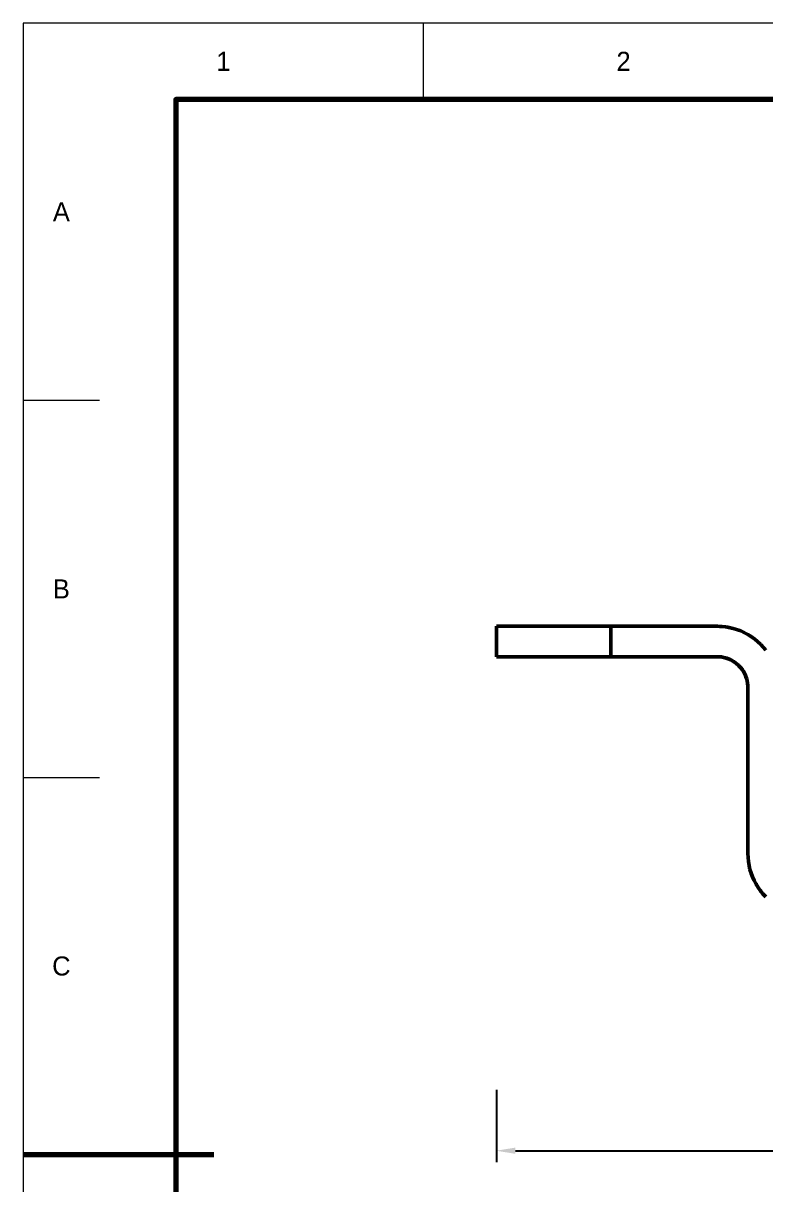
# Model space of a CAD drawing. Header units: millimetres. Extents: x 0 to 420, y 0 to 297.
# Drawn here: x 0 to 97.4, y 144.5 to 297 of the extents above; entities that cross this region are included whole.
import ezdxf
from ezdxf.enums import TextEntityAlignment as Align

# ---------------------------------------------------------------- set-up
doc = ezdxf.new("R2010")
doc.units = ezdxf.units.MM
doc.linetypes.add('DASHED', pattern=[1.524, 1.27, -0.254])
for name, color, linetype, lineweight in [('COTAS', 7, 'CONTINUOUS', 25), ('FINA', 7, 'CONTINUOUS', 18), ('NORMA', 7, 'CONTINUOUS', 70), ('OCULTA', 8, 'DASHED', 25), ('TEXTO', 7, 'CONTINUOUS', 25), ('VISIBLE', 7, 'CONTINUOUS', 50)]:
    doc.layers.add(name, color=color, linetype=linetype, lineweight=lineweight)
doc.dimstyles.new('F3D_1000', dxfattribs={"dimtxt": 3.5, "dimasz": 2.5, "dimexe": 1.5, "dimexo": 1, "dimgap": 0.9, "dimtad": 1, "dimdec": 1, "dimdsep": 46, "dimcen": 2.5, "dimazin": 3, "dimtfac": 1, "dimtmove": 0, "dimatfit": 3})

msp = doc.modelspace()

# ---------------------------------------------------------------- linework, layer by layer
at = {"layer": 'FINA'}
for p, q in [((52.5, 287), (52.5, 297)), ((0, 247.5), (10, 247.5)), ((0, 198), (10, 198)), ((0, 148.5), (10, 148.5))]:
    msp.add_line(p, q, dxfattribs=at)
msp.add_lwpolyline([(0, 0), (420, 0), (420, 297), (0, 297)], close=True, dxfattribs=at)
at = {"layer": 'NORMA'}
msp.add_line((0, 148.5), (25, 148.5), dxfattribs=at)
msp.add_lwpolyline([(20, 10), (410, 10), (410, 287), (20, 287)], close=True, dxfattribs=at)
at = {"layer": 'OCULTA'}
for p, q in [((62.19, 217.84), (62.11, 217.84)), ((62.58, 217.84), (62.57, 217.84)), ((63.2, 217.84), (63.12, 217.84)), ((64.09, 217.84), (64.07, 217.84)), ((67.93, 217.84), (67.02, 217.84)), ((71.32, 217.84), (70.79, 217.84)), ((75.1, 217.84), (75.03, 217.84)), ((79.24, 217.84), (77.06, 217.84)), ((83.09, 217.84), (79.24, 217.84)), ((87.03, 217.84), (83.09, 217.84)), ((87.03, 217.84), (91.06, 217.84)), ((93.13, 217.57), (94.12, 217.23)), ((62.11, 213.84), (62.06, 213.84)), ((62.58, 213.84), (62.57, 213.84)), ((63.12, 213.84), (63.2, 213.84)), ((64.09, 213.84), (64.07, 213.84)), ((65.9, 213.84), (66.45, 213.84)), ((67.02, 213.84), (66.45, 213.84)), ((67.88, 213.84), (67.93, 213.84)), ((70.79, 213.84), (71.32, 213.84)), ((71.32, 213.84), (71.53, 213.84)), ((74.67, 213.84), (74.56, 213.84)), ((74.67, 213.84), (75.03, 213.84)), ((75.03, 213.84), (75.1, 213.84)), ((77.62, 213.84), (79.56, 213.84)), ((82.55, 213.84), (82.31, 213.84)), ((91.68, 213.79), (91.58, 213.81)), ((92.59, 213.54), (93.06, 213.31)), ((93.06, 213.31), (93.49, 213.02)), ((93.49, 213.02), (93.89, 212.67)), ((95.06, 207.84), (95.06, 209.84)), ((95.06, 188), (95.06, 207.84)), ((95.33, 185.93), (95.21, 186.44)), ((95.67, 184.94), (95.48, 185.43)), ((95.88, 184.46), (95.67, 184.94)), ((96.13, 184), (95.88, 184.46)), ((96.41, 183.56), (96.13, 184)), ((97.4, 182.34), (97.04, 182.73))]:
    msp.add_line(p, q, dxfattribs=at)
at = {"layer": 'VISIBLE'}
for p, q in [((62.11, 217.84), (62.06, 217.84)), ((62.06, 217.84), (62.19, 217.84)), ((62.06, 217.84), (62.16, 217.84)), ((62.06, 217.84), (62.08, 217.84)), ((62.06, 213.84), (62.06, 217.84)), ((62.06, 217.84), (62.06, 217.84)), ((62.06, 217.84), (62.06, 217.84)), ((62.06, 217.84), (91.06, 217.84)), ((62.11, 217.84), (62.08, 217.84)), ((62.19, 217.84), (62.16, 217.84)), ((62.19, 217.84), (62.3, 217.84)), ((62.57, 217.84), (62.19, 217.84)), ((62.19, 217.84), (62.26, 217.84)), ((62.57, 217.84), (62.26, 217.84)), ((62.3, 217.84), (62.57, 217.84)), ((62.3, 217.84), (62.49, 217.84)), ((62.57, 217.84), (62.49, 217.84)), ((62.57, 217.84), (63.2, 217.84)), ((62.57, 217.84), (63.07, 217.84)), ((63.12, 217.84), (62.58, 217.84)), ((62.58, 217.84), (62.7, 217.84)), ((63.12, 217.84), (62.7, 217.84)), ((63.2, 217.84), (63.07, 217.84)), ((63.2, 217.84), (63.23, 217.84)), ((64.07, 217.84), (63.2, 217.84)), ((63.2, 217.84), (63.37, 217.84)), ((63.23, 217.84), (64.07, 217.84)), ((63.23, 217.84), (63.89, 217.84)), ((64.07, 217.84), (63.37, 217.84)), ((64.07, 217.84), (63.89, 217.84)), ((64.09, 217.84), (64.07, 217.84)), ((65.16, 217.84), (64.09, 217.84)), ((64.09, 217.84), (64.13, 217.84)), ((64.09, 217.84), (64.67, 217.84)), ((64.09, 217.84), (64.13, 217.84)), ((64.67, 217.84), (64.13, 217.84)), ((64.13, 217.84), (64.29, 217.84)), ((65.16, 217.84), (64.29, 217.84)), ((64.67, 217.84), (65.16, 217.84)), ((64.67, 217.84), (64.94, 217.84)), ((65.16, 217.84), (64.94, 217.84)), ((65.16, 217.84), (66.38, 217.84)), ((65.16, 217.84), (65.42, 217.84)), ((65.16, 217.84), (66.45, 217.84)), ((65.16, 217.84), (66.19, 217.84)), ((66.45, 217.84), (65.42, 217.84)), ((66.45, 217.84), (66.19, 217.84)), ((66.38, 217.84), (66.45, 217.84)), ((67.02, 217.84), (66.45, 217.84)), ((66.45, 217.84), (66.75, 217.84)), ((66.45, 217.84), (67.93, 217.84)), ((66.45, 217.84), (67.63, 217.84)), ((67.02, 217.84), (66.75, 217.84)), ((67.93, 217.84), (67.63, 217.84)), ((69.56, 217.84), (67.93, 217.84)), ((67.93, 217.84), (68.25, 217.84)), ((67.93, 217.84), (69.56, 217.84)), ((67.93, 217.84), (68.26, 217.84)), ((68.25, 217.84), (68.26, 217.84)), ((69.56, 217.84), (68.26, 217.84)), ((68.26, 217.84), (69.23, 217.84)), ((69.06, 217.84), (69.21, 217.84)), ((69.06, 217.84), (69.1, 217.84)), ((69.25, 217.84), (69.1, 217.84)), ((69.25, 217.84), (69.21, 217.84)), ((69.56, 217.84), (69.23, 217.84)), ((69.25, 217.84), (69.69, 217.84)), ((69.25, 217.84), (69.36, 217.84)), ((69.8, 217.84), (69.36, 217.84)), ((70.79, 217.84), (69.56, 217.84)), ((69.56, 217.84), (69.91, 217.84)), ((69.56, 217.84), (71.32, 217.84)), ((69.56, 217.84), (70.97, 217.84)), ((69.8, 217.84), (69.69, 217.84)), ((69.8, 217.84), (70.49, 217.84)), ((69.8, 217.84), (69.97, 217.84)), ((70.79, 217.84), (69.91, 217.84)), ((70.67, 217.84), (69.97, 217.84)), ((70.67, 217.84), (70.49, 217.84)), ((70.67, 217.84), (71.58, 217.84)), ((70.67, 217.84), (70.9, 217.84)), ((70.9, 217.84), (71.8, 217.84)), ((71.32, 217.84), (70.97, 217.84)), ((79.56, 217.84), (71.24, 217.84)), ((73.18, 217.84), (71.32, 217.84)), ((71.32, 217.84), (71.69, 217.84)), ((71.32, 217.84), (73.18, 217.84)), ((71.32, 217.84), (71.8, 217.84)), ((71.8, 217.84), (71.58, 217.84)), ((71.62, 217.84), (74.56, 217.84)), ((71.69, 217.84), (71.8, 217.84)), ((73.18, 217.84), (71.8, 217.84)), ((71.81, 217.84), (71.8, 217.84)), ((71.81, 217.84), (71.8, 217.84)), ((71.8, 217.84), (72.8, 217.84)), ((71.81, 217.84), (72.87, 217.84)), ((71.81, 217.84), (72.07, 217.84)), ((71.91, 217.84), (73.13, 217.84)), ((73.13, 217.84), (72.07, 217.84)), ((73.18, 217.84), (72.8, 217.84)), ((73.13, 217.84), (72.87, 217.84)), ((73.13, 217.84), (74.27, 217.84)), ((73.13, 217.84), (73.42, 217.84)), ((75.03, 217.84), (73.18, 217.84)), ((73.18, 217.84), (73.56, 217.84)), ((73.18, 217.84), (75.1, 217.84)), ((73.18, 217.84), (74.72, 217.84)), ((74.56, 217.84), (73.42, 217.84)), ((75.03, 217.84), (73.56, 217.84)), ((74.56, 217.84), (74.27, 217.84)), ((74.56, 217.84), (75.14, 217.84)), ((74.56, 217.84), (79.56, 217.84)), ((74.56, 217.84), (75.14, 217.84)), ((75.1, 217.84), (74.72, 217.84)), ((77.06, 217.84), (75.1, 217.84)), ((77.06, 217.84), (75.1, 217.84)), ((75.1, 217.84), (75.14, 217.84)), ((75.1, 217.84), (75.14, 217.84)), ((75.14, 217.84), (75.49, 217.84)), ((75.14, 217.84), (76.67, 217.84)), ((75.14, 217.84), (78.04, 217.84)), ((75.14, 217.84), (75.56, 217.84)), ((77.06, 217.84), (75.49, 217.84)), ((75.56, 217.84), (78.04, 217.84)), ((77.06, 217.84), (76.67, 217.84)), ((91.06, 217.84), (77.06, 217.84)), ((77.06, 217.81), (77.06, 217.84)), ((77.06, 217.84), (77.06, 214.75)), ((77.06, 217.81), (77.06, 217.84)), ((77.06, 217.84), (77.06, 214.75)), ((77.06, 217.81), (77.06, 217.56)), ((77.06, 217.81), (77.06, 217.56)), ((77.06, 215.79), (77.06, 217.56)), ((77.06, 215.79), (77.06, 217.56)), ((79.56, 217.84), (78.04, 217.84)), ((78.04, 217.84), (78.56, 217.84)), ((79.56, 217.84), (78.56, 217.84)), ((79.56, 217.84), (80.98, 217.84)), ((79.56, 217.84), (80.7, 217.84)), ((79.56, 217.84), (79.84, 217.84)), ((79.84, 217.84), (80.74, 217.84)), ((80.53, 217.84), (82.31, 217.84)), ((80.74, 217.84), (80.7, 217.84)), ((80.98, 217.84), (80.74, 217.84)), ((80.98, 217.84), (80.74, 217.84)), ((80.98, 217.84), (81.49, 217.84)), ((80.98, 217.84), (81.25, 217.84)), ((80.98, 217.84), (82.04, 217.84)), ((82.31, 217.84), (81.25, 217.84)), ((81.35, 217.84), (83.45, 217.84)), ((82.31, 217.84), (82.04, 217.84)), ((82.31, 217.84), (82.54, 217.84)), ((82.31, 217.84), (83.22, 217.84)), ((82.54, 217.84), (83.31, 217.84)), ((83.31, 217.84), (83.22, 217.84)), ((83.45, 217.84), (83.31, 217.84)), ((83.45, 217.84), (83.31, 217.84)), ((83.45, 217.84), (83.62, 217.84)), ((83.45, 217.84), (84.15, 217.84)), ((84.32, 217.84), (83.62, 217.84)), ((84.32, 217.84), (84.15, 217.84)), ((84.32, 217.84), (84.43, 217.84)), ((84.32, 217.84), (84.76, 217.84)), ((84.87, 217.84), (84.43, 217.84)), ((84.87, 217.84), (84.76, 217.84)), ((84.87, 217.84), (84.91, 217.84)), ((84.87, 217.84), (85.02, 217.84)), ((85.06, 217.84), (84.91, 217.84)), ((85.06, 217.84), (85.02, 217.84)), ((92.1, 217.78), (91.06, 217.84)), ((91.68, 217.8), (91.06, 217.84)), ((91.06, 217.84), (91.06, 217.84)), ((91.06, 217.84), (91.38, 217.82)), ((91.38, 217.82), (91.39, 217.82)), ((91.39, 217.82), (91.48, 217.82)), ((91.48, 217.82), (91.68, 217.8)), ((91.68, 217.8), (92.1, 217.78)), ((91.68, 217.8), (92.1, 217.78)), ((92.1, 217.78), (93.13, 217.57)), ((92.1, 217.78), (93.13, 217.57)), ((92.1, 217.78), (92.1, 217.78)), ((92.1, 217.78), (92.43, 217.71)), ((92.43, 217.71), (93.13, 217.57)), ((94.12, 217.23), (93.13, 217.57)), ((93.13, 217.57), (93.13, 217.57)), ((93.13, 217.57), (93.44, 217.46)), ((93.44, 217.46), (94.12, 217.23)), ((94.12, 217.23), (95.06, 216.77)), ((94.12, 217.23), (95.06, 216.77)), ((94.12, 217.23), (94.12, 217.23)), ((94.12, 217.23), (94.7, 216.95)), ((94.7, 216.95), (95.06, 216.77)), ((95.93, 216.19), (95.06, 216.77)), ((95.06, 216.77), (95.93, 216.19)), ((95.06, 216.77), (95.06, 216.77)), ((95.06, 216.77), (95.34, 216.58)), ((95.34, 216.58), (95.68, 216.35)), ((77.06, 215.77), (77.06, 215.79)), ((77.06, 215.77), (77.06, 215.79)), ((77.06, 215.77), (77.06, 213.84)), ((77.06, 215.77), (77.06, 213.84)), ((95.68, 216.35), (95.93, 216.19)), ((95.93, 216.19), (96.72, 215.5)), ((95.93, 216.19), (96.72, 215.5)), ((95.93, 216.19), (95.93, 216.19)), ((95.93, 216.19), (96.41, 215.77)), ((96.41, 215.77), (96.72, 215.5)), ((97.41, 214.71), (96.72, 215.5)), ((96.72, 215.5), (97.41, 214.71)), ((96.72, 215.5), (96.72, 215.5)), ((96.72, 215.5), (97.13, 215.02)), ((97.13, 215.02), (97.41, 214.71)), ((62.19, 213.84), (62.06, 213.84)), ((62.06, 213.84), (62.12, 213.84)), ((62.06, 213.84), (62.06, 213.84)), ((91.06, 213.84), (62.06, 213.84)), ((62.06, 213.84), (62.06, 213.84)), ((62.11, 213.84), (62.19, 213.84)), ((62.11, 213.84), (62.12, 213.84)), ((62.19, 213.84), (62.12, 213.84)), ((62.19, 213.84), (62.12, 213.84)), ((62.3, 213.84), (62.19, 213.84)), ((62.19, 213.84), (62.57, 213.84)), ((62.19, 213.84), (62.39, 213.84)), ((62.3, 213.84), (62.57, 213.84)), ((62.3, 213.84), (62.37, 213.84)), ((62.57, 213.84), (62.37, 213.84)), ((62.57, 213.84), (62.39, 213.84)), ((63.2, 213.84), (62.57, 213.84)), ((62.57, 213.84), (62.87, 213.84)), ((63.12, 213.84), (62.58, 213.84)), ((62.58, 213.84), (62.9, 213.84)), ((63.2, 213.84), (62.87, 213.84)), ((63.12, 213.84), (62.9, 213.84)), ((63.23, 213.84), (63.2, 213.84)), ((63.2, 213.84), (64.07, 213.84)), ((63.2, 213.84), (63.65, 213.84)), ((63.23, 213.84), (64.07, 213.84)), ((63.23, 213.84), (63.62, 213.84)), ((64.07, 213.84), (63.62, 213.84)), ((64.07, 213.84), (63.65, 213.84)), ((64.09, 213.84), (64.07, 213.84)), ((64.09, 213.84), (65.16, 213.84)), ((64.09, 213.84), (64.64, 213.84)), ((64.67, 213.84), (64.09, 213.84)), ((64.09, 213.84), (64.59, 213.84)), ((64.67, 213.84), (64.59, 213.84)), ((65.16, 213.84), (64.64, 213.84)), ((64.67, 213.84), (65.16, 213.84)), ((65.16, 213.84), (65.9, 213.84)), ((65.16, 213.84), (65.83, 213.84)), ((65.16, 213.84), (65.9, 213.84)), ((65.16, 213.84), (65.78, 213.84)), ((65.9, 213.84), (65.78, 213.84)), ((65.9, 213.84), (65.83, 213.84)), ((65.9, 213.84), (66.45, 213.84)), ((65.9, 213.84), (66.38, 213.84)), ((66.45, 213.84), (66.38, 213.84)), ((67.88, 213.84), (66.45, 213.84)), ((66.45, 213.84), (67.16, 213.84)), ((67.02, 213.84), (67.88, 213.84)), ((67.02, 213.84), (67.22, 213.84)), ((67.88, 213.84), (67.16, 213.84)), ((67.88, 213.84), (67.22, 213.84)), ((67.88, 213.84), (67.93, 213.84)), ((67.93, 213.84), (69.56, 213.84)), ((67.93, 213.84), (68.78, 213.84)), ((69.56, 213.84), (67.93, 213.84)), ((67.93, 213.84), (68.71, 213.84)), ((69.56, 213.84), (68.71, 213.84)), ((69.56, 213.84), (68.78, 213.84)), ((69.06, 213.84), (69.15, 213.84)), ((69.06, 213.84), (69.16, 213.84)), ((69.25, 213.84), (69.15, 213.84)), ((69.25, 213.84), (69.16, 213.84)), ((69.25, 213.84), (69.51, 213.84)), ((69.25, 213.84), (69.53, 213.84)), ((69.8, 213.84), (69.51, 213.84)), ((69.8, 213.84), (69.53, 213.84)), ((70.79, 213.84), (69.56, 213.84)), ((69.56, 213.84), (70.47, 213.84)), ((71.32, 213.84), (69.56, 213.84)), ((69.56, 213.84), (70.4, 213.84)), ((69.8, 213.84), (70.21, 213.84)), ((69.8, 213.84), (71.53, 213.84)), ((69.8, 213.84), (70.25, 213.84)), ((70.67, 213.84), (70.21, 213.84)), ((70.67, 213.84), (70.25, 213.84)), ((71.32, 213.84), (70.4, 213.84)), ((70.79, 213.84), (70.47, 213.84)), ((70.67, 213.84), (71.22, 213.84)), ((70.67, 213.84), (71.53, 213.84)), ((70.67, 213.84), (71.26, 213.84)), ((71.53, 213.84), (71.22, 213.84)), ((71.53, 213.84), (71.26, 213.84)), ((71.53, 213.84), (71.32, 213.84)), ((71.53, 213.84), (71.81, 213.84)), ((71.53, 213.84), (73.18, 213.84)), ((71.53, 213.84), (72.28, 213.84)), ((71.53, 213.84), (74.56, 213.84)), ((71.53, 213.84), (73.13, 213.84)), ((71.53, 213.84), (71.89, 213.84)), ((71.53, 213.84), (71.81, 213.84)), ((71.53, 213.84), (73.18, 213.84)), ((71.53, 213.84), (72.21, 213.84)), ((71.81, 213.84), (72.44, 213.84)), ((71.91, 213.84), (71.81, 213.84)), ((71.81, 213.84), (72.5, 213.84)), ((74.67, 213.84), (71.91, 213.84)), ((73.18, 213.84), (72.21, 213.84)), ((73.18, 213.84), (72.28, 213.84)), ((73.13, 213.84), (72.44, 213.84)), ((73.13, 213.84), (72.5, 213.84)), ((73.13, 213.84), (73.82, 213.84)), ((74.67, 213.84), (73.13, 213.84)), ((73.13, 213.84), (73.87, 213.84)), ((73.18, 213.84), (74.67, 213.84)), ((73.18, 213.84), (74.18, 213.84)), ((74.67, 213.84), (73.18, 213.84)), ((73.18, 213.84), (74.1, 213.84)), ((74.56, 213.84), (73.82, 213.84)), ((74.56, 213.84), (73.87, 213.84)), ((74.67, 213.84), (74.1, 213.84)), ((74.67, 213.84), (74.18, 213.84)), ((74.67, 213.84), (74.56, 213.84)), ((74.67, 213.84), (75.1, 213.84)), ((74.67, 213.84), (77.62, 213.84)), ((74.67, 213.84), (76.96, 213.84)), ((74.67, 213.84), (77.62, 213.84)), ((74.67, 213.84), (77.16, 213.84)), ((77.06, 213.84), (75.1, 213.84)), ((77.06, 213.84), (75.1, 213.84)), ((75.1, 213.84), (76.12, 213.84)), ((75.1, 213.84), (76.04, 213.84)), ((77.06, 213.84), (76.04, 213.84)), ((77.06, 213.84), (76.12, 213.84)), ((77.62, 213.84), (76.96, 213.84)), ((77.06, 213.84), (77.06, 214.75)), ((77.06, 213.84), (77.06, 214.75)), ((77.06, 213.84), (91.06, 213.84)), ((77.06, 213.84), (77.62, 213.84)), ((79.24, 213.84), (77.06, 213.84)), ((77.06, 213.84), (77.62, 213.84)), ((77.62, 213.84), (77.16, 213.84)), ((77.62, 213.84), (79.56, 213.84)), ((79.24, 213.84), (77.62, 213.84)), ((77.62, 213.84), (80.18, 213.84)), ((83.09, 213.84), (79.24, 213.84)), ((79.24, 213.84), (80.18, 213.84)), ((79.56, 213.84), (80.18, 213.84)), ((80.18, 213.84), (79.56, 213.84)), ((80.18, 213.84), (82.55, 213.84)), ((80.18, 213.84), (80.3, 213.84)), ((80.18, 213.84), (80.98, 213.84)), ((80.18, 213.84), (80.24, 213.84)), ((80.18, 213.84), (82.55, 213.84)), ((80.98, 213.84), (80.24, 213.84)), ((80.98, 213.84), (80.3, 213.84)), ((80.53, 213.84), (81.49, 213.84)), ((82.55, 213.84), (80.98, 213.84)), ((80.98, 213.84), (81.67, 213.84)), ((80.98, 213.84), (81.62, 213.84)), ((82.31, 213.84), (81.49, 213.84)), ((82.31, 213.84), (81.62, 213.84)), ((82.31, 213.84), (81.67, 213.84)), ((82.55, 213.84), (82.31, 213.84)), ((83.09, 213.84), (82.55, 213.84)), ((82.55, 213.84), (82.9, 213.84)), ((82.55, 213.84), (84.32, 213.84)), ((82.55, 213.84), (83.45, 213.84)), ((82.55, 213.84), (82.86, 213.84)), ((82.55, 213.84), (84.81, 213.84)), ((83.45, 213.84), (82.86, 213.84)), ((83.45, 213.84), (82.9, 213.84)), ((87.03, 213.84), (83.09, 213.84)), ((83.09, 213.84), (84.81, 213.84)), ((84.81, 213.84), (83.45, 213.84)), ((83.45, 213.84), (83.9, 213.84)), ((83.45, 213.84), (83.87, 213.84)), ((84.32, 213.84), (83.87, 213.84)), ((84.32, 213.84), (83.9, 213.84)), ((84.81, 213.84), (84.32, 213.84)), ((84.32, 213.84), (84.61, 213.84)), ((84.32, 213.84), (84.59, 213.84)), ((84.81, 213.84), (84.59, 213.84)), ((84.81, 213.84), (84.61, 213.84)), ((84.81, 213.84), (84.87, 213.84)), ((84.81, 213.84), (86.86, 213.84)), ((84.81, 213.84), (84.87, 213.84)), ((84.81, 213.84), (85.06, 213.84)), ((84.81, 213.84), (86.86, 213.84)), ((84.87, 213.84), (84.97, 213.84)), ((84.87, 213.84), (84.96, 213.84)), ((85.06, 213.84), (84.96, 213.84)), ((85.06, 213.84), (84.97, 213.84)), ((87.03, 213.84), (86.86, 213.84)), ((86.86, 213.84), (88.82, 213.84)), ((91.06, 213.84), (87.03, 213.84)), ((87.03, 213.84), (88.82, 213.84)), ((88.82, 213.84), (90.65, 213.84)), ((88.82, 213.84), (90.65, 213.84)), ((91.06, 213.84), (90.65, 213.84)), ((91.06, 213.84), (90.65, 213.84)), ((91.06, 213.84), (91.58, 213.81)), ((91.06, 213.84), (91.58, 213.81)), ((91.58, 213.81), (91.06, 213.84)), ((91.06, 213.84), (91.06, 213.84)), ((91.58, 213.81), (92.09, 213.71)), ((91.75, 213.77), (91.58, 213.81)), ((91.58, 213.81), (91.58, 213.81)), ((92.09, 213.71), (91.68, 213.79)), ((91.82, 213.76), (91.75, 213.77)), ((91.88, 213.75), (91.82, 213.76)), ((91.89, 213.75), (91.88, 213.75)), ((92.09, 213.71), (91.89, 213.75)), ((92.09, 213.71), (92.59, 213.54)), ((92.09, 213.71), (92.52, 213.56)), ((92.09, 213.71), (92.59, 213.54)), ((92.09, 213.71), (92.52, 213.56)), ((92.28, 213.64), (92.09, 213.71)), ((92.09, 213.71), (92.09, 213.71)), ((92.52, 213.56), (92.28, 213.64)), ((92.59, 213.54), (92.52, 213.56)), ((92.59, 213.54), (92.52, 213.56)), ((92.59, 213.54), (92.52, 213.56)), ((92.52, 213.56), (92.52, 213.56)), ((92.52, 213.56), (92.52, 213.56)), ((92.59, 213.54), (93.06, 213.31)), ((92.75, 213.46), (92.59, 213.54)), ((92.59, 213.54), (92.59, 213.54)), ((92.78, 213.45), (92.75, 213.46)), ((92.82, 213.43), (92.78, 213.45)), ((93.06, 213.31), (92.82, 213.43)), ((93.06, 213.31), (93.49, 213.02)), ((93.22, 213.2), (93.06, 213.31)), ((93.06, 213.31), (93.06, 213.31)), ((93.49, 213.02), (93.22, 213.2)), ((93.49, 213.02), (93.89, 212.67)), ((93.82, 212.73), (93.49, 213.02)), ((93.49, 213.02), (93.49, 213.02)), ((93.89, 212.67), (93.82, 212.73)), ((93.89, 212.67), (94.23, 212.28)), ((93.89, 212.67), (94.23, 212.28)), ((94.12, 212.4), (93.89, 212.67)), ((93.89, 212.67), (93.89, 212.67)), ((94.17, 212.35), (94.12, 212.4)), ((94.23, 212.28), (94.17, 212.35)), ((94.23, 212.28), (94.52, 211.84)), ((94.23, 212.28), (94.27, 212.22)), ((94.23, 212.28), (94.52, 211.84)), ((94.23, 212.28), (94.27, 212.22)), ((94.27, 212.22), (94.23, 212.28)), ((94.23, 212.28), (94.23, 212.28)), ((94.52, 211.84), (94.27, 212.22)), ((94.52, 211.84), (94.27, 212.22)), ((94.33, 212.13), (94.27, 212.22)), ((94.27, 212.22), (94.27, 212.22)), ((94.39, 212.04), (94.33, 212.13)), ((94.48, 211.91), (94.39, 212.04)), ((94.52, 211.84), (94.48, 211.91)), ((94.52, 211.84), (94.75, 211.37)), ((94.52, 211.84), (94.75, 211.37)), ((94.61, 211.67), (94.52, 211.84)), ((94.52, 211.84), (94.52, 211.84)), ((94.61, 211.66), (94.61, 211.67)), ((94.75, 211.37), (94.61, 211.66)), ((94.75, 211.37), (94.92, 210.88)), ((94.75, 211.37), (94.92, 210.88)), ((94.81, 211.2), (94.75, 211.37)), ((94.75, 211.37), (94.75, 211.37)), ((94.92, 210.88), (94.81, 211.2)), ((94.92, 210.88), (95.02, 210.37)), ((94.92, 210.88), (95.02, 210.37)), ((94.96, 210.68), (94.92, 210.88)), ((94.92, 210.88), (94.92, 210.88)), ((95.02, 210.37), (94.96, 210.68)), ((95.06, 209.84), (95.02, 210.37)), ((95.06, 209.84), (95.02, 210.37)), ((95.04, 210.1), (95.02, 210.37)), ((95.02, 210.37), (95.02, 210.37)), ((95.06, 209.84), (95.04, 210.1)), ((95.06, 207.84), (95.06, 209.84)), ((95.06, 188), (95.06, 209.84)), ((95.06, 209.84), (95.06, 209.84)), ((95.06, 207.84), (95.06, 191.28)), ((95.06, 191.28), (95.06, 188)), ((95.08, 187.48), (95.06, 188)), ((95.08, 187.48), (95.06, 188)), ((95.08, 187.48), (95.06, 188)), ((95.06, 188), (95.06, 188)), ((95.08, 187.47), (95.08, 187.48)), ((95.13, 186.96), (95.08, 187.48)), ((95.13, 186.96), (95.08, 187.48)), ((95.08, 187.48), (95.08, 187.48)), ((95.08, 187.47), (95.13, 186.96)), ((95.21, 186.44), (95.13, 186.96)), ((95.21, 186.44), (95.13, 186.96)), ((95.13, 186.95), (95.13, 186.96)), ((95.13, 186.96), (95.13, 186.96)), ((95.21, 186.44), (95.13, 186.95)), ((95.21, 186.44), (95.33, 185.93)), ((95.22, 186.39), (95.21, 186.44)), ((95.21, 186.44), (95.21, 186.44)), ((95.33, 185.93), (95.22, 186.39)), ((95.22, 186.39), (95.22, 186.39)), ((95.48, 185.43), (95.33, 185.93)), ((95.48, 185.43), (95.33, 185.93)), ((95.33, 185.92), (95.33, 185.93)), ((95.33, 185.93), (95.33, 185.93)), ((95.48, 185.43), (95.33, 185.92)), ((95.48, 185.43), (95.67, 184.94)), ((95.49, 185.41), (95.48, 185.43)), ((95.48, 185.43), (95.48, 185.43)), ((95.67, 184.94), (95.49, 185.41)), ((95.88, 184.46), (95.67, 184.94)), ((95.68, 184.92), (95.67, 184.94)), ((95.67, 184.94), (95.67, 184.94)), ((95.7, 184.87), (95.68, 184.92)), ((95.88, 184.46), (95.7, 184.87)), ((95.7, 184.87), (95.7, 184.87)), ((95.88, 184.46), (96.13, 184)), ((95.92, 184.39), (95.88, 184.46)), ((95.88, 184.46), (95.88, 184.46)), ((96.13, 184), (95.92, 184.39)), ((96.41, 183.56), (96.13, 184)), ((96.17, 183.94), (96.13, 184)), ((96.13, 184), (96.13, 184)), ((96.17, 183.93), (96.17, 183.94)), ((96.41, 183.56), (96.17, 183.93)), ((96.41, 183.56), (96.71, 183.13)), ((96.71, 183.13), (96.41, 183.56)), ((96.71, 183.13), (96.41, 183.56)), ((96.41, 183.56), (96.41, 183.56)), ((97.04, 182.73), (96.71, 183.13)), ((97.04, 182.73), (96.71, 183.13)), ((96.73, 183.1), (96.71, 183.13)), ((96.71, 183.13), (96.71, 183.13)), ((96.76, 183.08), (96.73, 183.1)), ((96.77, 183.06), (96.76, 183.08)), ((97.04, 182.73), (96.77, 183.06)), ((97.04, 182.73), (97.4, 182.34)), ((97.07, 182.7), (97.04, 182.73)), ((97.04, 182.73), (97.04, 182.73)), ((97.07, 182.69), (97.07, 182.7)), ((97.12, 182.64), (97.07, 182.69)), ((97.4, 182.34), (97.12, 182.64)), ((97.4, 182.34), (97.4, 182.34))]:
    msp.add_line(p, q, dxfattribs=at)

# ---------------------------------------------------------------- texts
at = {"layer": 'TEXTO'}
for s, p in [('1', (26.25, 292)), ('2', (78.75, 292)), ('A', (5, 272.25)), ('B', (5, 222.75)), ('C', (5, 173.25))]:
    msp.add_text(s, height=2.5, dxfattribs=at).set_placement(p, align=Align.MIDDLE_CENTER)

# ---------------------------------------------------------------- dimensions: what is measured, and where the dimension line sits
at = {"layer": 'COTAS'}
msp.add_linear_dim(base=(62.06, 149), p1=(62.06, 158), p2=(188.06, 158), dimstyle='F3D_1000', dxfattribs=at).render()

doc.saveas('drawing.dxf')
